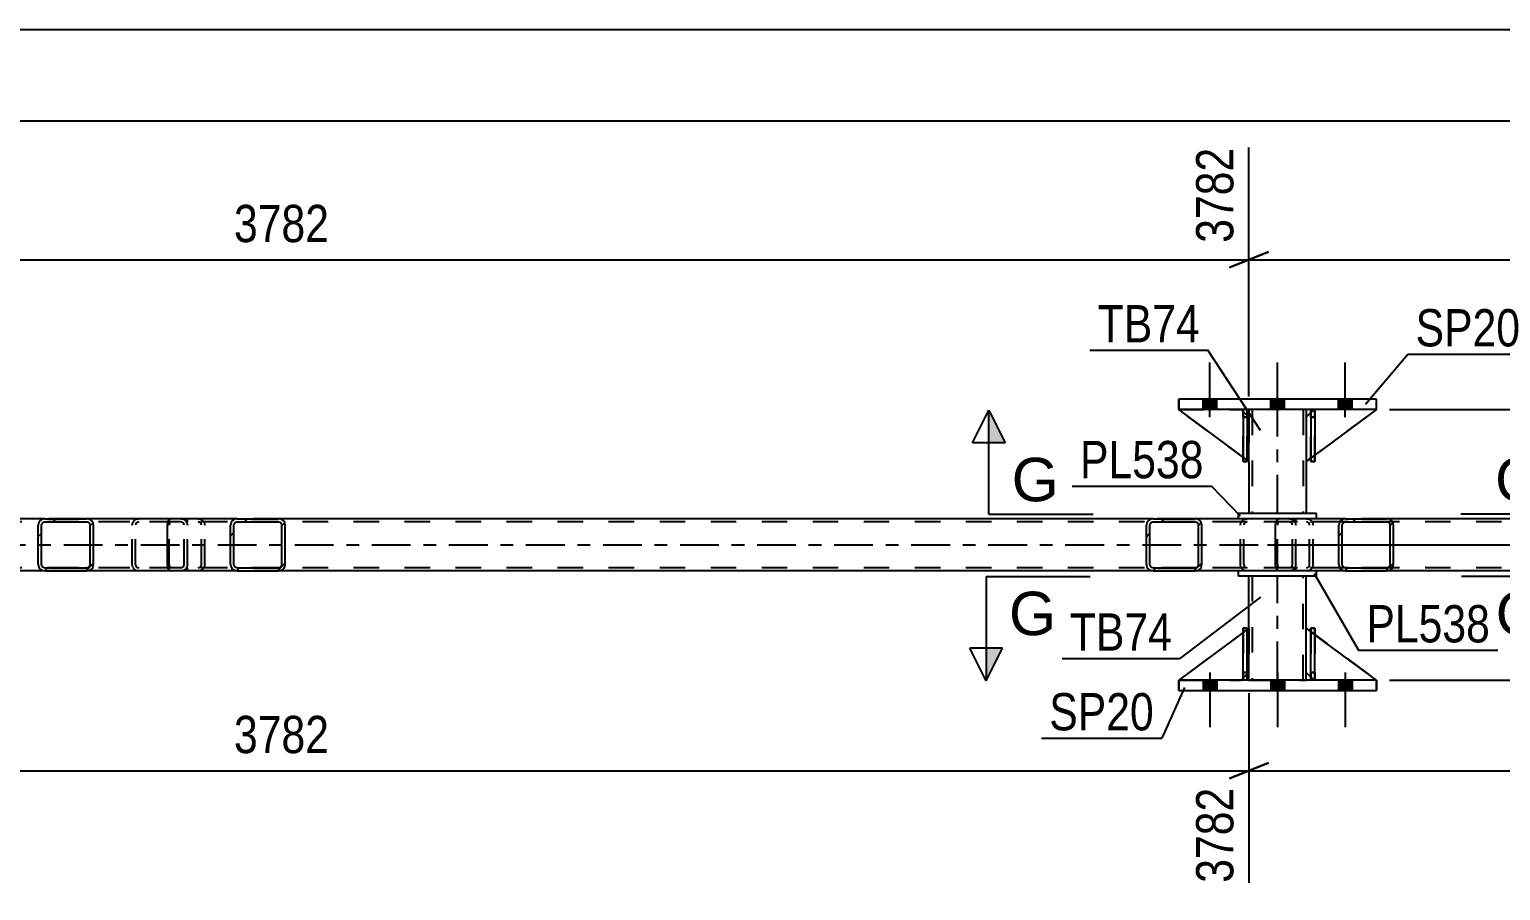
# Model space of a CAD drawing. Header units: millimetres. Extents: x 0 to 841, y 0 to 594.
# Drawn here: x 153.1 to 266.1, y 195.4 to 261.6 of the extents above; entities that cross this region are included whole.
import ezdxf

# ---------------------------------------------------------------- set-up
doc = ezdxf.new("R2010")
doc.units = ezdxf.units.MM
doc.linetypes.add('DXK_LINE_DOT2', pattern=[3.9198, 1.9599, -1.9599])
doc.linetypes.add('DXK_LINE_DOT3', pattern=[5.9187, 2.979, -0.9799, 0.9799, -0.9799])
doc.styles.add('Arial', font='ARIAL.TTF', dxfattribs={"height": 0.2})
doc.styles.add('Arial Narrow', font='ARIALN.TTF', dxfattribs={"height": 0.2})

# ---------------------------------------------------------------- blocks, each defined once
blk = doc.blocks.new('Part-103655156-5559 - 5439')
at = {"color": 2, "linetype": 'Continuous'}
for p, q in [((246.74, 232.39), (246.74, 231.79)), ((251.14, 232.39), (251.14, 231.79)), ((246.74, 228.39), (246.74, 224.39)), ((251.14, 228.39), (251.14, 224.39))]:
    blk.add_line(p, q, dxfattribs=at)
at = {"color": 7, "linetype": 'DXK_LINE_DOT2'}
for p, q in [((251.14, 232.39), (246.74, 232.39)), ((246.74, 231.79), (246.74, 228.39)), ((246.98, 232.39), (246.98, 224.39)), ((250.9, 232.39), (250.9, 224.39)), ((251.14, 231.79), (251.14, 228.39)), ((251.14, 224.39), (246.74, 224.39))]:
    blk.add_line(p, q, dxfattribs=at)
at = {"color": 7, "linetype": 'DXK_LINE_DOT3'}
blk.add_line((248.94, 224.39), (248.94, 232.39), dxfattribs=at)
blk = doc.blocks.new('Part-103655156-5495 - 5439')
at = {"color": 7, "linetype": 'DXK_LINE_DOT2'}
for p, q in [((251.14, 212.19), (251.14, 215.59)), ((251.14, 215.59), (256.54, 211.59)), ((251.74, 211.59), (251.14, 212.19)), ((256.54, 211.59), (251.74, 211.59))]:
    blk.add_line(p, q, dxfattribs=at)
blk = doc.blocks.new('Part-103655156-5492 - 5439')
at = {"color": 7, "linetype": 'DXK_LINE_DOT2'}
for p, q in [((246.74, 215.59), (241.34, 211.59)), ((246.74, 212.19), (246.74, 215.59)), ((246.74, 215.59), (246.74, 212.19)), ((241.34, 211.59), (246.14, 211.59)), ((246.14, 211.59), (246.74, 212.19)), ((246.74, 212.19), (246.14, 211.59)), ((246.74, 212.19), (246.74, 212.19))]:
    blk.add_line(p, q, dxfattribs=at)
blk = doc.blocks.new('Part-103655156-5493 - 5439')
at = {"color": 2, "linetype": 'Continuous'}
for p, q in [((246.29, 215.26), (241.34, 211.59)), ((246.74, 215.59), (246.61, 215.5)), ((246.74, 212.19), (246.74, 215.59)), ((246.29, 211.75), (246.14, 211.59)), ((246.74, 212.19), (246.61, 212.07)), ((246.74, 212.19), (246.74, 212.19))]:
    blk.add_line(p, q, dxfattribs=at)
at = {"color": 7, "linetype": 'DXK_LINE_DOT2'}
for p, q in [((246.61, 215.5), (246.29, 215.26)), ((246.74, 212.19), (246.74, 215.59)), ((241.34, 211.59), (246.14, 211.59)), ((246.74, 212.19), (246.14, 211.59)), ((246.61, 212.07), (246.29, 211.75))]:
    blk.add_line(p, q, dxfattribs=at)
blk = doc.blocks.new('Part-103655156-5494 - 5439')
at = {"color": 7, "linetype": 'DXK_LINE_DOT2'}
for p, q in [((246.29, 231.79), (246.29, 232.39)), ((246.29, 232.39), (246.29, 232.39)), ((246.29, 232.39), (246.29, 228.39)), ((246.61, 232.39), (246.29, 232.39)), ((246.29, 228.39), (246.29, 231.79)), ((246.29, 231.79), (246.61, 231.79)), ((246.61, 231.79), (246.61, 232.39)), ((246.61, 228.39), (246.61, 232.39)), ((246.61, 231.79), (246.61, 228.39)), ((246.29, 228.39), (246.61, 228.39))]:
    blk.add_line(p, q, dxfattribs=at)
blk = doc.blocks.new('Part-103655156-5496 - 5439')
at = {"color": 2, "linetype": 'Continuous'}
for p, q in [((251.14, 212.19), (251.14, 215.59)), ((251.49, 215.33), (251.14, 215.59)), ((256.54, 211.59), (251.81, 215.09)), ((251.49, 211.84), (251.14, 212.19))]:
    blk.add_line(p, q, dxfattribs=at)
at = {"color": 7, "linetype": 'DXK_LINE_DOT2'}
for p, q in [((251.81, 215.09), (251.49, 215.33)), ((251.74, 211.59), (251.49, 211.84)), ((256.54, 211.59), (251.74, 211.59)), ((256.54, 211.59), (256.54, 211.59)), ((256.54, 211.59), (256.54, 211.59))]:
    blk.add_line(p, q, dxfattribs=at)
blk = doc.blocks.new('Part-103655156-5507 - 5439')
at = {"color": 2, "linetype": 'Continuous'}
for p, q in [((251.49, 232.15), (251.14, 231.79)), ((251.14, 231.79), (251.14, 228.39)), ((256.54, 232.39), (251.81, 228.89)), ((251.49, 228.65), (251.14, 228.39))]:
    blk.add_line(p, q, dxfattribs=at)
at = {"color": 7, "linetype": 'DXK_LINE_DOT2'}
for p, q in [((251.74, 232.39), (251.49, 232.15)), ((256.54, 232.39), (251.74, 232.39)), ((251.81, 228.89), (251.49, 228.65))]:
    blk.add_line(p, q, dxfattribs=at)
blk = doc.blocks.new('Part-103655156-5508 - 5439')
at = {"color": 7, "linetype": 'DXK_LINE_DOT2'}
for p, q in [((251.74, 232.39), (251.14, 231.79)), ((251.14, 228.39), (256.54, 232.39)), ((251.14, 231.79), (251.14, 228.39)), ((256.54, 232.39), (251.74, 232.39))]:
    blk.add_line(p, q, dxfattribs=at)
blk = doc.blocks.new('Part-103655156-5509 - 5439')
at = {"color": 2, "linetype": 'Continuous'}
for p, q in [((246.29, 228.72), (241.34, 232.39)), ((246.29, 232.24), (246.14, 232.39)), ((246.74, 231.79), (246.61, 231.92)), ((246.74, 231.79), (246.74, 231.79)), ((246.74, 228.39), (246.74, 231.79)), ((246.61, 228.49), (246.74, 228.39)), ((246.74, 228.39), (246.74, 228.39))]:
    blk.add_line(p, q, dxfattribs=at)
at = {"color": 7, "linetype": 'DXK_LINE_DOT2'}
for p, q in [((246.14, 232.39), (241.34, 232.39)), ((246.14, 232.39), (246.74, 231.79)), ((246.61, 231.92), (246.29, 232.24)), ((246.74, 231.79), (246.74, 228.39)), ((246.61, 228.49), (246.29, 228.72))]:
    blk.add_line(p, q, dxfattribs=at)
blk = doc.blocks.new('Part-103655156-5510 - 5439')
at = {"color": 7, "linetype": 'DXK_LINE_DOT2'}
for p, q in [((246.74, 228.39), (241.34, 232.39)), ((241.34, 232.39), (246.14, 232.39)), ((246.14, 232.39), (246.74, 231.79)), ((246.74, 231.79), (246.14, 232.39)), ((246.74, 231.79), (246.74, 228.39)), ((246.74, 231.79), (246.74, 231.79)), ((246.74, 231.79), (246.74, 228.39))]:
    blk.add_line(p, q, dxfattribs=at)
blk = doc.blocks.new('Part-103655156-5511 - 5439')
at = {"color": 2, "linetype": 'Continuous'}
for p, q in [((251.81, 232.39), (251.49, 232.39)), ((251.49, 232.39), (251.49, 228.39)), ((251.81, 232.39), (251.81, 232.39)), ((251.81, 232.39), (251.81, 228.39)), ((251.81, 228.39), (251.49, 228.39))]:
    blk.add_line(p, q, dxfattribs=at)
at = {"color": 7, "linetype": 'DXK_LINE_DOT2'}
for p, q in [((251.49, 231.79), (251.49, 232.39)), ((251.81, 231.79), (251.49, 231.79)), ((251.49, 231.79), (251.49, 228.39)), ((251.81, 231.79), (251.81, 232.39)), ((251.81, 232.39), (251.81, 232.39)), ((251.81, 228.39), (251.81, 231.79))]:
    blk.add_line(p, q, dxfattribs=at)
blk = doc.blocks.new('Part-103655156-5581 - 5439')
at = {"color": 7, "linetype": 'DXK_LINE_DOT2'}
for p, q in [((251.81, 215.59), (251.49, 215.59)), ((251.49, 212.19), (251.49, 215.59)), ((251.49, 211.59), (251.49, 215.59)), ((251.81, 215.59), (251.81, 212.19)), ((251.81, 211.59), (251.81, 215.59)), ((251.81, 212.19), (251.49, 212.19)), ((251.49, 211.59), (251.49, 212.19)), ((251.81, 211.59), (251.49, 211.59)), ((251.81, 212.19), (251.81, 211.59)), ((251.81, 211.59), (251.81, 211.59))]:
    blk.add_line(p, q, dxfattribs=at)
blk = doc.blocks.new('Part-103655156-5522 - 5439')
at = {"color": 2, "linetype": 'Continuous'}
for p, q in [((245.94, 219.59), (245.94, 219.99)), ((251.94, 219.59), (245.94, 219.59)), ((251.94, 219.59), (251.94, 219.99))]:
    blk.add_line(p, q, dxfattribs=at)
at = {"color": 7, "linetype": 'DXK_LINE_DOT2'}
blk.add_line((251.94, 219.99), (245.94, 219.99), dxfattribs=at)
blk = doc.blocks.new('Part-103655156-5524 - 5439')
at = {"color": 7, "linetype": 'DXK_LINE_DOT2'}
for p, q in [((246.61, 215.59), (246.29, 215.59)), ((246.29, 212.19), (246.29, 215.59)), ((246.29, 211.59), (246.29, 215.59)), ((246.61, 215.59), (246.61, 212.19)), ((246.61, 211.59), (246.61, 215.59)), ((246.61, 212.19), (246.29, 212.19)), ((246.29, 211.59), (246.29, 212.19)), ((246.61, 211.59), (246.29, 211.59)), ((246.61, 212.19), (246.61, 211.59)), ((246.61, 211.59), (246.61, 211.59))]:
    blk.add_line(p, q, dxfattribs=at)
blk = doc.blocks.new('Part-103655156-5526 - 5439')
at = {"color": 2, "linetype": 'Continuous'}
for p, q in [((246.29, 211.59), (246.29, 215.59)), ((246.29, 215.59), (246.61, 215.59)), ((246.61, 211.59), (246.61, 215.59)), ((246.29, 211.59), (246.29, 211.59)), ((246.61, 211.59), (246.29, 211.59))]:
    blk.add_line(p, q, dxfattribs=at)
at = {"color": 7, "linetype": 'DXK_LINE_DOT2'}
for p, q in [((246.29, 215.59), (246.29, 212.19)), ((246.61, 212.19), (246.61, 215.59)), ((246.29, 212.19), (246.29, 211.59)), ((246.29, 212.19), (246.61, 212.19)), ((246.61, 211.59), (246.61, 212.19)), ((246.61, 211.59), (246.61, 211.59))]:
    blk.add_line(p, q, dxfattribs=at)
blk = doc.blocks.new('Part-103655156-5529 - 5439')
at = {"color": 7, "linetype": 'DXK_LINE_DOT2'}
for p, q in [((251.49, 231.79), (251.49, 232.39)), ((251.49, 232.39), (251.49, 232.39)), ((251.49, 232.39), (251.49, 228.39)), ((251.81, 232.39), (251.49, 232.39)), ((251.49, 228.39), (251.49, 231.79)), ((251.49, 231.79), (251.81, 231.79)), ((251.81, 231.79), (251.81, 232.39)), ((251.81, 228.39), (251.81, 232.39)), ((251.81, 231.79), (251.81, 228.39)), ((251.49, 228.39), (251.81, 228.39))]:
    blk.add_line(p, q, dxfattribs=at)
blk = doc.blocks.new('Part-103655156-5535 - 5439')
at = {"color": 2, "linetype": 'Continuous'}
for p, q in [((241.34, 210.79), (241.34, 211.59)), ((256.54, 211.59), (241.34, 211.59)), ((256.54, 210.79), (256.54, 211.59)), ((241.34, 210.79), (256.54, 210.79))]:
    blk.add_line(p, q, dxfattribs=at)
at = {"color": 7, "linetype": 'DXK_LINE_DOT2'}
for p, q in [((241.34, 211.59), (241.34, 210.79)), ((256.54, 211.59), (256.54, 210.79))]:
    blk.add_line(p, q, dxfattribs=at)
blk = doc.blocks.new('Part-103655156-5540 - 5439')
at = {"color": 2, "linetype": 'Continuous'}
for p, q in [((256.54, 233.19), (241.34, 233.19)), ((241.34, 232.39), (241.34, 233.19)), ((256.54, 232.39), (256.54, 233.19)), ((256.54, 232.39), (241.34, 232.39))]:
    blk.add_line(p, q, dxfattribs=at)
at = {"color": 7, "linetype": 'DXK_LINE_DOT2'}
for p, q in [((241.34, 233.19), (241.34, 232.39)), ((256.54, 232.39), (256.54, 233.19))]:
    blk.add_line(p, q, dxfattribs=at)
blk = doc.blocks.new('Part-103655156-5545 - 5439')
at = {"color": 2, "linetype": 'Continuous'}
for p, q in [((246.74, 215.59), (246.74, 219.59)), ((251.14, 215.59), (251.14, 219.59)), ((246.74, 211.59), (246.74, 212.19)), ((251.14, 211.59), (251.14, 212.19))]:
    blk.add_line(p, q, dxfattribs=at)
at = {"color": 7, "linetype": 'DXK_LINE_DOT2'}
for p, q in [((251.14, 219.59), (246.74, 219.59)), ((246.98, 219.59), (246.98, 211.59)), ((250.9, 211.59), (250.9, 219.59)), ((246.74, 212.19), (246.74, 215.59)), ((251.14, 212.19), (251.14, 215.59)), ((246.74, 211.59), (251.14, 211.59))]:
    blk.add_line(p, q, dxfattribs=at)
at = {"color": 7, "linetype": 'DXK_LINE_DOT3'}
blk.add_line((248.94, 211.59), (248.94, 219.59), dxfattribs=at)
blk = doc.blocks.new('Part-103655156-5546 - 5439')
at = {"linetype": 'Continuous'}
h = blk.add_hatch(dxfattribs=at)
h.set_pattern_fill('', scale=0.7, style=0, pattern_type=0)
h.set_pattern_definition([(45, (172.6663, 223.6958), (-1.57154, 1.57154), [])])
h.paths.add_polyline_path([(172.7, 223.51), (172.67, 223.7), (172.56, 223.85), (172.39, 223.96), (172.2, 223.99), (169.02, 223.99), (168.83, 223.96), (168.66, 223.85), (168.55, 223.7), (168.51, 223.51), (168.51, 220.47), (168.55, 220.29), (168.66, 220.13), (168.83, 220.03), (169.02, 219.99), (172.2, 219.99), (172.39, 220.03), (172.56, 220.13), (172.67, 220.29), (172.7, 220.47)])
h.paths.add_polyline_path([(172.43, 220.38), (172.38, 220.3), (172.3, 220.25), (172.2, 220.23), (169.02, 220.23), (168.92, 220.25), (168.84, 220.3), (168.79, 220.38), (168.77, 220.47), (168.77, 223.51), (168.79, 223.6), (168.84, 223.68), (168.92, 223.73), (169.02, 223.75), (172.2, 223.75), (172.3, 223.73), (172.38, 223.68), (172.43, 223.6), (172.45, 223.51), (172.45, 220.47)])
at = {"color": 2, "linetype": 'Continuous'}
for p, q in [((163.68, 223.7), (163.74, 223.85)), ((163.74, 223.85), (163.82, 223.96)), ((163.82, 223.96), (163.93, 223.99)), ((169.02, 223.99), (163.93, 223.99)), ((169.02, 223.99), (168.83, 223.96)), ((169.02, 223.99), (172.2, 223.99)), ((172.39, 223.96), (172.2, 223.99)), ((163.66, 223.51), (163.68, 223.7)), ((163.66, 220.47), (163.66, 223.51)), ((168.55, 223.7), (168.51, 223.51)), ((168.51, 220.47), (168.51, 223.51)), ((168.77, 223.51), (168.79, 223.6)), ((168.77, 220.47), (168.77, 223.51)), ((168.79, 223.6), (168.84, 223.68)), ((168.84, 223.68), (168.92, 223.73)), ((168.92, 223.73), (169.02, 223.75)), ((169.02, 223.75), (172.2, 223.75)), ((172.2, 223.75), (172.3, 223.73)), ((172.3, 223.73), (172.38, 223.68)), ((172.38, 223.68), (172.43, 223.6)), ((172.43, 223.6), (172.45, 223.51)), ((172.45, 220.47), (172.45, 223.51)), ((172.7, 223.51), (172.67, 223.7)), ((172.7, 220.47), (172.7, 223.51)), ((163.68, 220.29), (163.66, 220.47)), ((168.51, 220.47), (168.55, 220.29)), ((168.79, 220.38), (168.77, 220.47)), ((168.84, 220.3), (168.79, 220.38)), ((172.43, 220.38), (172.38, 220.3)), ((172.45, 220.47), (172.43, 220.38)), ((172.67, 220.29), (172.7, 220.47)), ((163.74, 220.13), (163.68, 220.29)), ((163.82, 220.03), (163.74, 220.13)), ((163.93, 219.99), (163.82, 220.03)), ((169.02, 219.99), (163.93, 219.99)), ((168.83, 220.03), (169.02, 219.99)), ((168.92, 220.25), (168.84, 220.3)), ((169.02, 220.23), (168.92, 220.25)), ((169.02, 220.23), (172.2, 220.23)), ((169.02, 219.99), (172.2, 219.99)), ((172.3, 220.25), (172.2, 220.23)), ((172.2, 219.99), (172.39, 220.03)), ((172.38, 220.3), (172.3, 220.25))]:
    blk.add_line(p, q, dxfattribs=at)
at = {"color": 7, "linetype": 'DXK_LINE_DOT2'}
for p, q in [((165.2, 223.75), (165.2, 223.99)), ((166.02, 223.99), (166.21, 223.96)), ((172.2, 223.99), (169.02, 223.99)), ((163.8, 223.6), (163.79, 223.51)), ((163.79, 220.47), (163.79, 223.51)), ((163.83, 223.68), (163.8, 223.6)), ((163.88, 223.73), (163.83, 223.68)), ((163.93, 223.75), (163.88, 223.73)), ((172.2, 223.75), (163.93, 223.75)), ((166.11, 223.73), (166.02, 223.75)), ((166.2, 223.68), (166.11, 223.73)), ((166.25, 223.6), (166.2, 223.68)), ((166.27, 223.51), (166.25, 223.6)), ((166.27, 220.47), (166.27, 223.51)), ((166.48, 223.7), (166.52, 223.51)), ((166.52, 220.47), (166.52, 223.51)), ((163.79, 220.47), (163.8, 220.38)), ((163.8, 220.38), (163.83, 220.3)), ((166.2, 220.3), (166.25, 220.38)), ((166.25, 220.38), (166.27, 220.47)), ((166.52, 220.47), (166.48, 220.29)), ((163.83, 220.3), (163.88, 220.25)), ((163.88, 220.25), (163.93, 220.23)), ((172.2, 220.23), (163.93, 220.23)), ((165.2, 219.99), (165.2, 220.23)), ((166.02, 220.23), (166.11, 220.25)), ((166.21, 220.03), (166.02, 219.99)), ((166.11, 220.25), (166.2, 220.3)), ((172.2, 219.99), (169.02, 219.99))]:
    blk.add_line(p, q, dxfattribs=at)
for centre, start, end in [((166.03, 223.5), 23.8494, 68.8059), ((166.03, 220.49), 291.1941, 336.1506)]:
    blk.add_arc(centre, 0.492, start, end, dxfattribs=at)
at = {"color": 2, "linetype": 'Continuous'}
for centre, start, end in [((169, 223.5), 111.1941, 156.1506), ((172.22, 223.5), 23.8494, 68.8059), ((169, 220.49), 203.8494, 248.8059), ((172.22, 220.49), 291.1941, 336.1506)]:
    blk.add_arc(centre, 0.492, start, end, dxfattribs=at)
blk = doc.blocks.new('Part-103655156-5547 - 5439')
at = {"linetype": 'Continuous'}
h = blk.add_hatch(dxfattribs=at)
h.set_pattern_fill('', scale=0.7, style=0, pattern_type=0)
h.set_pattern_definition([(45, (157.9441, 223.6958), (-1.57154, 1.57154), [])])
h.paths.add_polyline_path([(157.98, 223.51), (157.94, 223.7), (157.83, 223.85), (157.67, 223.96), (157.47, 223.99), (154.24, 223.99), (154.04, 223.96), (153.88, 223.85), (153.77, 223.7), (153.73, 223.51), (153.73, 220.47), (153.77, 220.29), (153.88, 220.13), (154.04, 220.03), (154.24, 219.99), (157.47, 219.99), (157.67, 220.03), (157.83, 220.13), (157.94, 220.29), (157.98, 220.47)])
h.paths.add_polyline_path([(157.71, 220.38), (157.65, 220.3), (157.57, 220.25), (157.47, 220.23), (154.24, 220.23), (154.14, 220.25), (154.06, 220.3), (154, 220.38), (153.98, 220.47), (153.98, 223.51), (154, 223.6), (154.06, 223.68), (154.14, 223.73), (154.24, 223.75), (157.47, 223.75), (157.57, 223.73), (157.65, 223.68), (157.71, 223.6), (157.73, 223.51), (157.73, 220.47)])
at = {"color": 2, "linetype": 'Continuous'}
for p, q in [((154.24, 223.99), (154.04, 223.96)), ((154.24, 223.99), (157.47, 223.99)), ((163.93, 223.99), (157.47, 223.99)), ((157.67, 223.96), (157.47, 223.99)), ((153.77, 223.7), (153.73, 223.51)), ((153.73, 220.47), (153.73, 223.51)), ((153.98, 223.51), (154, 223.6)), ((153.98, 220.47), (153.98, 223.51)), ((154, 223.6), (154.06, 223.68)), ((154.06, 223.68), (154.14, 223.73)), ((154.14, 223.73), (154.24, 223.75)), ((154.24, 223.75), (157.47, 223.75)), ((157.47, 223.75), (157.57, 223.73)), ((157.57, 223.73), (157.65, 223.68)), ((157.65, 223.68), (157.71, 223.6)), ((157.71, 223.6), (157.73, 223.51)), ((157.73, 220.47), (157.73, 223.51)), ((157.98, 223.51), (157.94, 223.7)), ((157.98, 220.47), (157.98, 223.51)), ((153.73, 220.47), (153.77, 220.29)), ((154, 220.38), (153.98, 220.47)), ((154.06, 220.3), (154, 220.38)), ((157.71, 220.38), (157.65, 220.3)), ((157.73, 220.47), (157.71, 220.38)), ((157.94, 220.29), (157.98, 220.47)), ((154.04, 220.03), (154.24, 219.99)), ((154.14, 220.25), (154.06, 220.3)), ((154.24, 220.23), (154.14, 220.25)), ((154.24, 220.23), (157.47, 220.23)), ((154.24, 219.99), (157.47, 219.99)), ((157.57, 220.25), (157.47, 220.23)), ((157.47, 219.99), (157.67, 220.03)), ((163.93, 219.99), (157.47, 219.99)), ((157.65, 220.3), (157.57, 220.25))]:
    blk.add_line(p, q, dxfattribs=at)
at = {"color": 7, "linetype": 'DXK_LINE_DOT2'}
for p, q in [((157.47, 223.99), (154.24, 223.99)), ((161.26, 223.96), (161.46, 223.99)), ((164.69, 223.99), (163.93, 223.99)), ((164.69, 223.99), (164.89, 223.96)), ((164.69, 223.75), (154.24, 223.75)), ((160.95, 223.51), (160.99, 223.7)), ((160.95, 220.47), (160.95, 223.51)), ((161.22, 223.6), (161.2, 223.51)), ((161.2, 220.47), (161.2, 223.51)), ((161.28, 223.68), (161.22, 223.6)), ((161.36, 223.73), (161.28, 223.68)), ((161.46, 223.75), (161.36, 223.73)), ((164.79, 223.73), (164.69, 223.75)), ((164.87, 223.68), (164.79, 223.73)), ((164.93, 223.6), (164.87, 223.68)), ((164.95, 223.51), (164.93, 223.6)), ((164.95, 220.47), (164.95, 223.51)), ((165.16, 223.7), (165.2, 223.51)), ((165.2, 220.47), (165.2, 223.51)), ((160.99, 220.29), (160.95, 220.47)), ((161.2, 220.47), (161.22, 220.38)), ((161.22, 220.38), (161.28, 220.3)), ((164.87, 220.3), (164.93, 220.38)), ((164.93, 220.38), (164.95, 220.47)), ((165.2, 220.47), (165.16, 220.29)), ((164.69, 220.23), (154.24, 220.23)), ((157.47, 219.99), (154.24, 219.99)), ((161.46, 219.99), (161.26, 220.03)), ((161.28, 220.3), (161.3, 220.29)), ((161.3, 220.29), (161.36, 220.25)), ((161.36, 220.25), (161.46, 220.23)), ((164.69, 219.99), (163.93, 219.99)), ((164.69, 220.23), (164.79, 220.25)), ((164.89, 220.03), (164.69, 219.99)), ((164.79, 220.25), (164.87, 220.3))]:
    blk.add_line(p, q, dxfattribs=at)
at = {"color": 2, "linetype": 'Continuous'}
for centre, start, end in [((154.22, 223.49), 110.7583, 155.6801), ((157.49, 223.49), 24.3199, 69.2417), ((154.22, 220.49), 204.3199, 249.2417), ((157.49, 220.49), 290.7583, 335.6801)]:
    blk.add_arc(centre, 0.496, start, end, dxfattribs=at)
at = {"color": 7, "linetype": 'DXK_LINE_DOT2'}
for centre, start, end in [((161.44, 223.49), 110.7583, 155.6801), ((164.71, 223.49), 24.3199, 69.2417), ((161.44, 220.49), 204.3199, 249.2417), ((164.71, 220.49), 290.7583, 335.6801)]:
    blk.add_arc(centre, 0.496, start, end, dxfattribs=at)
blk = doc.blocks.new('Part-103655156-5583 - 5439')
at = {"color": 2, "linetype": 'Continuous'}
for p, q in [((251.49, 211.59), (251.49, 215.59)), ((251.49, 215.59), (251.81, 215.59)), ((251.81, 211.59), (251.81, 215.59)), ((251.49, 211.59), (251.49, 211.59)), ((251.81, 211.59), (251.49, 211.59))]:
    blk.add_line(p, q, dxfattribs=at)
at = {"color": 7, "linetype": 'DXK_LINE_DOT2'}
for p, q in [((251.49, 215.59), (251.49, 212.19)), ((251.81, 212.19), (251.81, 215.59)), ((251.49, 212.19), (251.49, 211.59)), ((251.49, 212.19), (251.81, 212.19)), ((251.81, 211.59), (251.81, 212.19)), ((251.81, 211.59), (251.81, 211.59))]:
    blk.add_line(p, q, dxfattribs=at)
blk = doc.blocks.new('Part-103655156-5602 - 5439')
at = {"linetype": 'Continuous'}
h = blk.add_hatch(dxfattribs=at)
h.set_pattern_fill('', scale=0.7, style=0, pattern_type=0)
h.set_pattern_definition([(45, (257.8006, 223.6958), (-1.57154, 1.57154), [])])
h.paths.add_polyline_path([(257.84, 223.51), (257.8, 223.7), (257.69, 223.85), (257.53, 223.96), (257.34, 223.99), (254.15, 223.99), (253.96, 223.96), (253.8, 223.85), (253.69, 223.7), (253.65, 223.51), (253.65, 220.47), (253.69, 220.29), (253.8, 220.13), (253.96, 220.03), (254.15, 219.99), (257.34, 219.99), (257.53, 220.03), (257.69, 220.13), (257.8, 220.29), (257.84, 220.47)])
h.paths.add_polyline_path([(257.57, 220.38), (257.51, 220.3), (257.43, 220.25), (257.34, 220.23), (254.15, 220.23), (254.06, 220.25), (253.97, 220.3), (253.92, 220.38), (253.9, 220.47), (253.9, 223.51), (253.92, 223.6), (253.97, 223.68), (254.06, 223.73), (254.15, 223.75), (257.34, 223.75), (257.43, 223.73), (257.51, 223.68), (257.57, 223.6), (257.59, 223.51), (257.59, 220.47)])
at = {"color": 2, "linetype": 'Continuous'}
for p, q in [((248.81, 223.7), (248.87, 223.85)), ((248.87, 223.85), (248.96, 223.96)), ((248.96, 223.96), (249.06, 223.99)), ((254.15, 223.99), (249.06, 223.99)), ((254.15, 223.99), (253.96, 223.96)), ((254.15, 223.99), (257.34, 223.99)), ((257.53, 223.96), (257.34, 223.99)), ((248.79, 223.51), (248.81, 223.7)), ((248.79, 220.47), (248.79, 223.51)), ((253.69, 223.7), (253.65, 223.51)), ((253.65, 220.47), (253.65, 223.51)), ((253.9, 223.51), (253.92, 223.6)), ((253.9, 220.47), (253.9, 223.51)), ((253.92, 223.6), (253.97, 223.68)), ((253.97, 223.68), (254.06, 223.73)), ((254.06, 223.73), (254.15, 223.75)), ((254.15, 223.75), (257.34, 223.75)), ((257.34, 223.75), (257.43, 223.73)), ((257.43, 223.73), (257.51, 223.68)), ((257.51, 223.68), (257.57, 223.6)), ((257.57, 223.6), (257.59, 223.51)), ((257.59, 220.47), (257.59, 223.51)), ((257.84, 223.51), (257.8, 223.7)), ((257.84, 220.47), (257.84, 223.51)), ((248.81, 220.29), (248.79, 220.47)), ((253.65, 220.47), (253.69, 220.29)), ((253.92, 220.38), (253.9, 220.47)), ((253.97, 220.3), (253.92, 220.38)), ((257.57, 220.38), (257.51, 220.3)), ((257.59, 220.47), (257.57, 220.38)), ((257.8, 220.29), (257.84, 220.47)), ((248.87, 220.13), (248.81, 220.29)), ((248.96, 220.03), (248.87, 220.13)), ((249.06, 219.99), (248.96, 220.03)), ((254.15, 219.99), (249.06, 219.99)), ((253.96, 220.03), (254.15, 219.99)), ((254.06, 220.25), (253.97, 220.3)), ((254.15, 220.23), (254.06, 220.25)), ((254.15, 220.23), (257.34, 220.23)), ((254.15, 219.99), (257.34, 219.99)), ((257.43, 220.25), (257.34, 220.23)), ((257.34, 219.99), (257.53, 220.03)), ((257.51, 220.3), (257.43, 220.25))]:
    blk.add_line(p, q, dxfattribs=at)
at = {"color": 7, "linetype": 'DXK_LINE_DOT2'}
for p, q in [((250.34, 223.75), (250.34, 223.99)), ((251.15, 223.99), (251.34, 223.96)), ((257.34, 223.99), (254.15, 223.99)), ((248.94, 223.6), (248.93, 223.51)), ((248.93, 220.47), (248.93, 223.51)), ((248.97, 223.68), (248.94, 223.6)), ((249.01, 223.73), (248.97, 223.68)), ((249.06, 223.75), (249.01, 223.73)), ((257.34, 223.75), (249.06, 223.75)), ((251.25, 223.73), (251.15, 223.75)), ((251.33, 223.68), (251.25, 223.73)), ((251.38, 223.6), (251.33, 223.68)), ((251.4, 223.51), (251.38, 223.6)), ((251.4, 220.47), (251.4, 223.51)), ((251.62, 223.7), (251.66, 223.51)), ((251.66, 220.47), (251.66, 223.51)), ((248.93, 220.47), (248.94, 220.38)), ((248.94, 220.38), (248.97, 220.3)), ((251.33, 220.3), (251.38, 220.38)), ((251.38, 220.38), (251.4, 220.47)), ((251.66, 220.47), (251.62, 220.29)), ((248.97, 220.3), (249.01, 220.25)), ((249.01, 220.25), (249.06, 220.23)), ((257.34, 220.23), (249.06, 220.23)), ((250.34, 219.99), (250.34, 220.23)), ((251.15, 220.23), (251.25, 220.25)), ((251.34, 220.03), (251.15, 219.99)), ((251.25, 220.25), (251.33, 220.3)), ((257.34, 219.99), (254.15, 219.99))]:
    blk.add_line(p, q, dxfattribs=at)
for centre, start, end in [((251.17, 223.5), 23.8494, 68.8059), ((251.17, 220.49), 291.1941, 336.1506)]:
    blk.add_arc(centre, 0.492, start, end, dxfattribs=at)
at = {"color": 2, "linetype": 'Continuous'}
for centre, start, end in [((254.14, 223.5), 111.1941, 156.1506), ((257.35, 223.5), 23.8494, 68.8059), ((254.14, 220.49), 203.8494, 248.8059), ((257.35, 220.49), 291.1941, 336.1506)]:
    blk.add_arc(centre, 0.492, start, end, dxfattribs=at)
blk = doc.blocks.new('Part-103655156-5603 - 5439')
at = {"linetype": 'Continuous'}
h = blk.add_hatch(dxfattribs=at)
h.set_pattern_fill('', scale=0.7, style=0, pattern_type=0)
h.set_pattern_definition([(45, (243.0783, 223.6958), (-1.57154, 1.57154), [])])
h.paths.add_polyline_path([(243.12, 223.51), (243.08, 223.7), (242.97, 223.85), (242.8, 223.96), (242.61, 223.99), (239.37, 223.99), (239.18, 223.96), (239.01, 223.85), (238.9, 223.7), (238.86, 223.51), (238.86, 220.47), (238.9, 220.29), (239.01, 220.13), (239.18, 220.03), (239.37, 219.99), (242.61, 219.99), (242.8, 220.03), (242.97, 220.13), (243.08, 220.29), (243.12, 220.47)])
h.paths.add_polyline_path([(242.84, 220.38), (242.79, 220.3), (242.7, 220.25), (242.61, 220.23), (239.37, 220.23), (239.27, 220.25), (239.19, 220.3), (239.14, 220.38), (239.12, 220.47), (239.12, 223.51), (239.14, 223.6), (239.19, 223.68), (239.27, 223.73), (239.37, 223.75), (242.61, 223.75), (242.7, 223.73), (242.79, 223.68), (242.84, 223.6), (242.86, 223.51), (242.86, 220.47)])
at = {"color": 2, "linetype": 'Continuous'}
for p, q in [((239.37, 223.99), (239.18, 223.96)), ((239.37, 223.99), (242.61, 223.99)), ((249.06, 223.99), (242.61, 223.99)), ((242.8, 223.96), (242.61, 223.99)), ((238.9, 223.7), (238.86, 223.51)), ((238.86, 220.47), (238.86, 223.51)), ((239.12, 223.51), (239.14, 223.6)), ((239.12, 220.47), (239.12, 223.51)), ((239.14, 223.6), (239.19, 223.68)), ((239.19, 223.68), (239.27, 223.73)), ((239.27, 223.73), (239.37, 223.75)), ((239.37, 223.75), (242.61, 223.75)), ((242.61, 223.75), (242.7, 223.73)), ((242.7, 223.73), (242.79, 223.68)), ((242.79, 223.68), (242.84, 223.6)), ((242.84, 223.6), (242.86, 223.51)), ((242.86, 220.47), (242.86, 223.51)), ((243.12, 223.51), (243.08, 223.7)), ((243.12, 220.47), (243.12, 223.51)), ((238.86, 220.47), (238.9, 220.29)), ((239.14, 220.38), (239.12, 220.47)), ((239.19, 220.3), (239.14, 220.38)), ((242.84, 220.38), (242.79, 220.3)), ((242.86, 220.47), (242.84, 220.38)), ((243.08, 220.29), (243.12, 220.47)), ((239.18, 220.03), (239.37, 219.99)), ((239.27, 220.25), (239.19, 220.3)), ((239.37, 220.23), (239.27, 220.25)), ((239.37, 220.23), (242.61, 220.23)), ((239.37, 219.99), (242.61, 219.99)), ((242.7, 220.25), (242.61, 220.23)), ((242.61, 219.99), (242.8, 220.03)), ((249.06, 219.99), (242.61, 219.99)), ((242.79, 220.3), (242.7, 220.25))]:
    blk.add_line(p, q, dxfattribs=at)
at = {"color": 7, "linetype": 'DXK_LINE_DOT2'}
for p, q in [((242.61, 223.99), (239.37, 223.99)), ((246.4, 223.96), (246.59, 223.99)), ((249.83, 223.99), (249.06, 223.99)), ((249.83, 223.99), (250.02, 223.96)), ((249.83, 223.75), (239.37, 223.75)), ((246.08, 223.51), (246.12, 223.7)), ((246.08, 220.47), (246.08, 223.51)), ((246.36, 223.6), (246.34, 223.51)), ((246.34, 220.47), (246.34, 223.51)), ((246.41, 223.68), (246.36, 223.6)), ((246.49, 223.73), (246.41, 223.68)), ((246.59, 223.75), (246.49, 223.73)), ((249.92, 223.73), (249.83, 223.75)), ((250.01, 223.68), (249.92, 223.73)), ((250.06, 223.6), (250.01, 223.68)), ((250.08, 223.51), (250.06, 223.6)), ((250.08, 220.47), (250.08, 223.51)), ((250.3, 223.7), (250.34, 223.51)), ((250.34, 220.47), (250.34, 223.51)), ((246.12, 220.29), (246.08, 220.47)), ((246.34, 220.47), (246.36, 220.38)), ((246.36, 220.38), (246.41, 220.3)), ((250.01, 220.3), (250.06, 220.38)), ((250.06, 220.38), (250.08, 220.47)), ((250.34, 220.47), (250.3, 220.29)), ((249.83, 220.23), (239.37, 220.23)), ((242.61, 219.99), (239.37, 219.99)), ((246.59, 219.99), (246.4, 220.03)), ((246.41, 220.3), (246.43, 220.29)), ((246.43, 220.29), (246.49, 220.25)), ((246.49, 220.25), (246.59, 220.23)), ((249.83, 219.99), (249.06, 219.99)), ((249.83, 220.23), (249.92, 220.25)), ((250.02, 220.03), (249.83, 219.99)), ((249.92, 220.25), (250.01, 220.3))]:
    blk.add_line(p, q, dxfattribs=at)
at = {"color": 2, "linetype": 'Continuous'}
for centre, start, end in [((239.35, 223.49), 110.7583, 155.6801), ((242.63, 223.49), 24.3199, 69.2417), ((239.35, 220.49), 204.3199, 249.2417), ((242.63, 220.49), 290.7583, 335.6801)]:
    blk.add_arc(centre, 0.496, start, end, dxfattribs=at)
at = {"color": 7, "linetype": 'DXK_LINE_DOT2'}
for centre, start, end in [((246.57, 223.49), 110.7583, 155.6801), ((249.85, 223.49), 24.3199, 69.2417), ((246.57, 220.49), 204.3199, 249.2417), ((249.85, 220.49), 290.7583, 335.6801)]:
    blk.add_arc(centre, 0.496, start, end, dxfattribs=at)
blk = doc.blocks.new('Part-103655156-5609 - 5439')
at = {"color": 2, "linetype": 'Continuous'}
for p, q in [((154.24, 223.99), (108.34, 223.99)), ((239.37, 223.99), (172.2, 223.99)), ((324.51, 223.99), (257.34, 223.99)), ((154.24, 219.99), (108.34, 219.99)), ((239.37, 219.99), (172.2, 219.99)), ((324.51, 219.99), (257.34, 219.99))]:
    blk.add_line(p, q, dxfattribs=at)
at = {"color": 7, "linetype": 'DXK_LINE_DOT2'}
for p, q in [((172.2, 223.99), (154.24, 223.99)), ((257.34, 223.99), (239.37, 223.99)), ((654.21, 223.75), (108.34, 223.75)), ((654.21, 220.23), (108.34, 220.23)), ((165.97, 219.99), (154.24, 219.99)), ((172.2, 219.99), (154.24, 219.99)), ((257.34, 219.99), (239.37, 219.99))]:
    blk.add_line(p, q, dxfattribs=at)
at = {"color": 7, "linetype": 'DXK_LINE_DOT3'}
blk.add_line((108.34, 221.99), (654.21, 221.99), dxfattribs=at)
blk = doc.blocks.new('Bolt-103655156-5667 - 5439')
at = {"linetype": 'Continuous'}
for points in [[(244.26, 211.59), (243.22, 211.59), (243.22, 210.79), (244.26, 210.79)], [(244.26, 211.59), (243.22, 211.59), (243.22, 210.79), (244.26, 210.79)], [(244.26, 211.59), (243.22, 211.59), (243.22, 210.79), (244.26, 210.79)], [(249.46, 211.59), (248.42, 211.59), (248.42, 210.79), (249.46, 210.79)], [(249.46, 211.59), (248.42, 211.59), (248.42, 210.79), (249.46, 210.79)], [(254.66, 211.59), (253.62, 211.59), (253.62, 210.79), (254.66, 210.79)], [(254.66, 211.59), (253.62, 211.59), (253.62, 210.79), (254.66, 210.79)], [(254.66, 211.59), (253.62, 211.59), (253.62, 210.79), (254.66, 210.79)]]:
    blk.add_hatch(color=1, dxfattribs=at).paths.add_polyline_path(points)
at = {"color": 1, "linetype": 'Continuous'}
for p, q in [((243.22, 211.59), (243.22, 210.79)), ((243.22, 211.59), (243.22, 210.79)), ((243.22, 211.59), (243.22, 210.79)), ((243.74, 212.19), (243.74, 207.99)), ((243.74, 212.19), (243.74, 207.99)), ((243.74, 212.19), (243.74, 207.99)), ((244.26, 211.59), (244.26, 210.79)), ((244.26, 211.59), (244.26, 210.79)), ((244.26, 211.59), (244.26, 210.79)), ((248.42, 211.59), (248.42, 210.79)), ((248.42, 211.59), (248.42, 210.79)), ((248.94, 212.19), (248.94, 207.99)), ((248.94, 212.19), (248.94, 207.99)), ((249.46, 211.59), (249.46, 210.79)), ((249.46, 211.59), (249.46, 210.79)), ((253.62, 211.59), (253.62, 210.79)), ((253.62, 211.59), (253.62, 210.79)), ((253.62, 211.59), (253.62, 210.79)), ((254.14, 212.19), (254.14, 207.99)), ((254.14, 212.19), (254.14, 207.99)), ((254.14, 212.19), (254.14, 207.99)), ((254.66, 211.59), (254.66, 210.79)), ((254.66, 211.59), (254.66, 210.79)), ((254.66, 211.59), (254.66, 210.79))]:
    blk.add_line(p, q, dxfattribs=at)
blk = doc.blocks.new('Bolt-103655156-5668 - 5439')
at = {"linetype": 'Continuous'}
for points in [[(243.22, 232.39), (244.26, 232.39), (244.26, 233.19), (243.22, 233.19)], [(243.22, 232.39), (244.26, 232.39), (244.26, 233.19), (243.22, 233.19)], [(243.22, 232.39), (244.26, 232.39), (244.26, 233.19), (243.22, 233.19)], [(248.42, 232.39), (249.46, 232.39), (249.46, 233.19), (248.42, 233.19)], [(248.42, 232.39), (249.46, 232.39), (249.46, 233.19), (248.42, 233.19)], [(253.62, 232.39), (254.66, 232.39), (254.66, 233.19), (253.62, 233.19)], [(253.62, 232.39), (254.66, 232.39), (254.66, 233.19), (253.62, 233.19)], [(253.62, 232.39), (254.66, 232.39), (254.66, 233.19), (253.62, 233.19)]]:
    blk.add_hatch(color=1, dxfattribs=at).paths.add_polyline_path(points)
at = {"color": 1, "linetype": 'Continuous'}
for p, q in [((243.74, 231.79), (243.74, 235.99)), ((243.74, 231.79), (243.74, 235.99)), ((243.74, 231.79), (243.74, 235.99)), ((248.94, 231.79), (248.94, 235.99)), ((248.94, 231.79), (248.94, 235.99)), ((254.14, 231.79), (254.14, 235.99)), ((254.14, 231.79), (254.14, 235.99)), ((254.14, 231.79), (254.14, 235.99)), ((243.22, 232.39), (243.22, 233.19)), ((243.22, 232.39), (243.22, 233.19)), ((243.22, 232.39), (243.22, 233.19)), ((244.26, 232.39), (244.26, 233.19)), ((244.26, 232.39), (244.26, 233.19)), ((244.26, 232.39), (244.26, 233.19)), ((248.42, 232.39), (248.42, 233.19)), ((248.42, 232.39), (248.42, 233.19)), ((249.46, 232.39), (249.46, 233.19)), ((249.46, 232.39), (249.46, 233.19)), ((253.62, 232.39), (253.62, 233.19)), ((253.62, 232.39), (253.62, 233.19)), ((253.62, 232.39), (253.62, 233.19)), ((254.66, 232.39), (254.66, 233.19)), ((254.66, 232.39), (254.66, 233.19)), ((254.66, 232.39), (254.66, 233.19))]:
    blk.add_line(p, q, dxfattribs=at)
blk = doc.blocks.new('Part-103655156-5677 - 5439')
at = {"color": 2, "linetype": 'Continuous'}
for p, q in [((251.94, 224.39), (245.94, 224.39)), ((245.94, 223.99), (245.94, 224.39)), ((251.94, 223.99), (251.94, 224.39))]:
    blk.add_line(p, q, dxfattribs=at)
at = {"color": 7, "linetype": 'DXK_LINE_DOT2'}
blk.add_line((251.94, 223.99), (245.94, 223.99), dxfattribs=at)
blk = doc.blocks.new('Part-103655156-5684 - 5439')
at = {"color": 2, "linetype": 'Continuous'}
for p, q in [((246.61, 232.39), (246.29, 232.39)), ((246.29, 232.39), (246.29, 228.39)), ((246.61, 232.39), (246.61, 232.39)), ((246.61, 232.39), (246.61, 228.39)), ((246.61, 228.39), (246.29, 228.39))]:
    blk.add_line(p, q, dxfattribs=at)
at = {"color": 7, "linetype": 'DXK_LINE_DOT2'}
for p, q in [((246.29, 231.79), (246.29, 232.39)), ((246.61, 231.79), (246.29, 231.79)), ((246.29, 231.79), (246.29, 228.39)), ((246.61, 231.79), (246.61, 232.39)), ((246.61, 232.39), (246.61, 232.39)), ((246.61, 228.39), (246.61, 231.79))]:
    blk.add_line(p, q, dxfattribs=at)
blk = doc.blocks.new('StraightDimension-103655156-5864 - 5439')
at = {"color": 7, "linetype": 'Continuous'}
for p, q in [((286.16, 233.89), (287.36, 230.89)), ((257.54, 232.39), (289.16, 232.39)), ((286.76, 221.99), (286.76, 232.39)), ((287.36, 220.49), (286.16, 223.49)), ((248.16, 221.99), (289.16, 221.99))]:
    blk.add_line(p, q, dxfattribs=at)
at = {"color": 0}
blk.add_wipeout([(286.01, 230.53), (281.81, 230.53), (281.81, 223.85), (286.01, 223.85)], dxfattribs=at)
at = {"color": 3, "style": 'Arial Narrow'}
blk.add_text('260', height=2.863, rotation=90.0002, dxfattribs=at).set_placement((285.41, 224.45))
blk = doc.blocks.new('StraightDimension-103655156-5794 - 5439')
at = {"color": 7, "linetype": 'Continuous'}
for p, q in [((246.74, 233.39), (246.74, 252.52)), ((248.24, 244.5), (245.24, 243.3)), ((246.74, 243.9), (502.14, 243.9))]:
    blk.add_line(p, q, dxfattribs=at)
blk = doc.blocks.new('StraightDimension-103655156-5753 - 5439')
at = {"color": 7, "linetype": 'Continuous'}
blk.add_line((98.12, 254.58), (780.5, 254.58), dxfattribs=at)
blk = doc.blocks.new('StraightDimension-103655156-5774 - 5439')
at = {"color": 7, "linetype": 'Continuous'}
blk.add_line((97.48, 261.59), (781.14, 261.59), dxfattribs=at)
blk = doc.blocks.new('StraightDimension-103655156-5799 - 5439')
at = {"color": 7, "linetype": 'Continuous'}
for p, q in [((246.74, 233.39), (246.74, 252.52)), ((245.24, 243.3), (248.24, 244.5)), ((98.12, 243.9), (246.74, 243.9))]:
    blk.add_line(p, q, dxfattribs=at)
at = {"color": 0}
blk.add_wipeout([(176.69, 244.65), (176.69, 248.85), (168.17, 248.85), (168.17, 244.65)], dxfattribs=at)
at = {"color": 3, "style": 'Arial Narrow'}
blk.add_text('3782', height=2.863, dxfattribs=at).set_placement((168.77, 245.25))
at = {"color": 0, "linetype": 'Continuous'}
blk.add_wipeout([(246.14, 253.12), (241.94, 253.12), (241.94, 244.6), (246.14, 244.6)], dxfattribs=at)
at = {"color": 3, "linetype": 'Continuous', "style": 'Arial Narrow'}
blk.add_text('3782', height=2.863, rotation=90.0002, dxfattribs=at).set_placement((245.54, 245.2))
blk = doc.blocks.new('StraightDimension-103655156-5836 - 5439')
at = {"color": 7, "linetype": 'Continuous'}
for p, q in [((286.16, 223.49), (287.36, 220.49)), ((248.16, 221.99), (289.16, 221.99)), ((286.76, 211.59), (286.76, 221.99)), ((287.36, 210.09), (286.16, 213.09)), ((257.54, 211.59), (289.16, 211.59))]:
    blk.add_line(p, q, dxfattribs=at)
at = {"color": 0}
blk.add_wipeout([(286.01, 220.13), (281.81, 220.13), (281.81, 213.45), (286.01, 213.45)], dxfattribs=at)
at = {"color": 3, "style": 'Arial Narrow'}
blk.add_text('260', height=2.863, rotation=90.0002, dxfattribs=at).set_placement((285.41, 214.05))
blk = doc.blocks.new('StraightDimension-103655156-5893 - 5439')
at = {"color": 7, "linetype": 'Continuous'}
for p, q in [((246.74, 210.59), (246.74, 196.03)), ((98.12, 204.64), (246.74, 204.64)), ((245.24, 204.04), (248.24, 205.24))]:
    blk.add_line(p, q, dxfattribs=at)
at = {"color": 0}
blk.add_wipeout([(176.69, 205.39), (176.69, 209.59), (168.17, 209.59), (168.17, 205.39)], dxfattribs=at)
at = {"color": 3, "style": 'Arial Narrow'}
blk.add_text('3782', height=2.863, dxfattribs=at).set_placement((168.77, 205.99))
at = {"color": 0, "linetype": 'Continuous'}
blk.add_wipeout([(246.14, 203.94), (241.94, 203.94), (241.94, 195.43), (246.14, 195.43)], dxfattribs=at)
at = {"color": 3, "linetype": 'Continuous', "style": 'Arial Narrow'}
blk.add_text('3782', height=2.863, rotation=90.0002, dxfattribs=at).set_placement((245.54, 196.03))
blk = doc.blocks.new('StraightDimension-103655156-5898 - 5439')
at = {"color": 7, "linetype": 'Continuous'}
for p, q in [((246.74, 210.59), (246.74, 196.03)), ((248.24, 205.24), (245.24, 204.04)), ((246.74, 204.64), (502.14, 204.64))]:
    blk.add_line(p, q, dxfattribs=at)
blk = doc.blocks.new('Mark-103655156-5518 - 5439')
at = {"color": 30, "linetype": 'Continuous'}
for p, q in [((251.74, 219.79), (255.16, 213.9)), ((255.16, 213.9), (265.87, 213.9))]:
    blk.add_line(p, q, dxfattribs=at)
at = {"color": 0}
blk.add_wipeout([(265.27, 214.5), (265.27, 217.5), (255.76, 217.5), (255.76, 214.5)], dxfattribs=at)
blk.add_wipeout([(265.27, 214.5), (265.27, 217.5), (255.76, 217.5), (255.76, 214.5)], dxfattribs=at)
at = {"color": 3, "style": 'Arial Narrow'}
blk.add_text('PL538', height=2.863, dxfattribs=at).set_placement((255.76, 214.5))
blk = doc.blocks.new('Mark-103655156-5531 - 5439')
at = {"color": 30, "linetype": 'Continuous'}
for p in [(241.8, 211.04), (230.8, 207.14)]:
    blk.add_line(p, (240.04, 207.14), dxfattribs=at)
at = {"color": 0}
blk.add_wipeout([(239.44, 207.74), (239.44, 210.74), (231.4, 210.74), (231.4, 207.74)], dxfattribs=at)
blk.add_wipeout([(239.44, 207.74), (239.44, 210.74), (231.4, 210.74), (231.4, 207.74)], dxfattribs=at)
at = {"color": 3, "style": 'Arial Narrow'}
blk.add_text('SP20', height=2.863, dxfattribs=at).set_placement((231.4, 207.74))
blk = doc.blocks.new('Mark-103655156-5536 - 5439')
at = {"color": 30, "linetype": 'Continuous'}
for p, q in [((255.68, 232.79), (258.94, 236.64)), ((258.94, 236.64), (268.18, 236.64))]:
    blk.add_line(p, q, dxfattribs=at)
at = {"color": 0}
blk.add_wipeout([(267.58, 237.24), (267.58, 240.24), (259.54, 240.24), (259.54, 237.24)], dxfattribs=at)
blk.add_wipeout([(267.58, 237.24), (267.58, 240.24), (259.54, 240.24), (259.54, 237.24)], dxfattribs=at)
at = {"color": 3, "style": 'Arial Narrow'}
blk.add_text('SP20', height=2.863, dxfattribs=at).set_placement((259.54, 237.24))
blk = doc.blocks.new('Mark-103655156-5541 - 5439')
at = {"color": 30, "linetype": 'Continuous'}
for p in [(247.63, 217.98), (232.38, 213.26)]:
    blk.add_line(p, (241.44, 213.26), dxfattribs=at)
at = {"color": 0}
blk.add_wipeout([(240.84, 213.86), (240.84, 216.86), (232.98, 216.86), (232.98, 213.86)], dxfattribs=at)
blk.add_wipeout([(240.84, 213.86), (240.84, 216.86), (232.98, 216.86), (232.98, 213.86)], dxfattribs=at)
at = {"color": 3, "style": 'Arial Narrow'}
blk.add_text('TB74', height=2.863, dxfattribs=at).set_placement((232.98, 213.86))
blk = doc.blocks.new('Mark-103655156-5555 - 5439')
at = {"color": 30, "linetype": 'Continuous'}
for p in [(234.52, 236.95), (247.63, 230.78)]:
    blk.add_line(p, (243.58, 236.95), dxfattribs=at)
at = {"color": 0}
blk.add_wipeout([(242.98, 237.55), (242.98, 240.55), (235.12, 240.55), (235.12, 237.55)], dxfattribs=at)
blk.add_wipeout([(242.98, 237.55), (242.98, 240.55), (235.12, 240.55), (235.12, 237.55)], dxfattribs=at)
at = {"color": 3, "style": 'Arial Narrow'}
blk.add_text('TB74', height=2.863, dxfattribs=at).set_placement((235.12, 237.55))
blk = doc.blocks.new('Mark-103655156-5673 - 5439')
at = {"color": 30, "linetype": 'Continuous'}
for p in [(233.16, 226.51), (246.1, 224.2)]:
    blk.add_line(p, (243.87, 226.51), dxfattribs=at)
at = {"color": 0}
blk.add_wipeout([(243.27, 227.11), (243.27, 230.11), (233.76, 230.11), (233.76, 227.11)], dxfattribs=at)
blk.add_wipeout([(243.27, 227.11), (243.27, 230.11), (233.76, 230.11), (233.76, 227.11)], dxfattribs=at)
at = {"color": 3, "style": 'Arial Narrow'}
blk.add_text('PL538', height=2.863, dxfattribs=at).set_placement((233.76, 227.11))
blk = doc.blocks.new('SectionMark-103655156-5919 - 5439')
at = {"linetype": 'Continuous'}
for points in [[(228.01, 229.84), (226.76, 229.84), (226.76, 232.34)], [(271.02, 229.84), (269.77, 229.84), (271.02, 232.34)]]:
    blk.add_hatch(color=6, dxfattribs=at).paths.add_polyline_path(points)
at = {"color": 6, "linetype": 'Continuous'}
for p, q in [((225.51, 229.84), (226.76, 232.34)), ((226.76, 224.34), (226.76, 232.34)), ((226.76, 232.34), (228.01, 229.84)), ((271.02, 232.34), (269.77, 229.84)), ((271.02, 224.34), (271.02, 232.34)), ((271.02, 232.34), (272.27, 229.84)), ((228.01, 229.84), (225.51, 229.84)), ((269.77, 229.84), (272.27, 229.84)), ((226.76, 224.34), (234.76, 224.34)), ((271.02, 224.34), (263.02, 224.34))]:
    blk.add_line(p, q, dxfattribs=at)
at = {"color": 0, "linetype": 'Continuous'}
for points in [[(232.14, 225.34), (232.14, 228.84), (228.51, 228.84), (228.51, 225.34)], [(269.27, 225.34), (269.27, 228.84), (265.64, 228.84), (265.64, 225.34)]]:
    blk.add_wipeout(points, dxfattribs=at)
at = {"color": 3, "linetype": 'Continuous', "style": 'Arial'}
for p in [(228.51, 225.34), (265.64, 225.34)]:
    blk.add_text('G', height=3.34, dxfattribs=at).set_placement(p)
blk = doc.blocks.new('SectionMark-103655156-5923 - 5439')
at = {"linetype": 'Continuous'}
for points in [[(226.55, 214.05), (227.8, 214.05), (226.55, 211.55)], [(269.82, 214.05), (271.07, 214.05), (271.07, 211.55)]]:
    blk.add_hatch(color=6, dxfattribs=at).paths.add_polyline_path(points)
at = {"color": 6, "linetype": 'Continuous'}
for p, q in [((226.55, 219.55), (234.55, 219.55)), ((226.55, 219.55), (226.55, 211.55)), ((271.07, 219.55), (263.07, 219.55)), ((271.07, 219.55), (271.07, 211.55)), ((226.55, 211.55), (225.3, 214.05)), ((227.8, 214.05), (225.3, 214.05)), ((226.55, 211.55), (227.8, 214.05)), ((269.82, 214.05), (272.32, 214.05)), ((271.07, 211.55), (269.82, 214.05)), ((272.32, 214.05), (271.07, 211.55))]:
    blk.add_line(p, q, dxfattribs=at)
at = {"color": 0, "linetype": 'Continuous'}
for points in [[(231.93, 215.05), (231.93, 218.55), (228.3, 218.55), (228.3, 215.05)], [(269.32, 215.05), (269.32, 218.55), (265.69, 218.55), (265.69, 215.05)]]:
    blk.add_wipeout(points, dxfattribs=at)
at = {"color": 3, "linetype": 'Continuous', "style": 'Arial'}
for p in [(228.3, 215.05), (265.69, 215.05)]:
    blk.add_text('G', height=3.34, dxfattribs=at).set_placement(p)

msp = doc.modelspace()

# ---------------------------------------------------------------- block references
for name in ['Bolt-103655156-5668 - 5439', 'Part-103655156-5540 - 5439', 'Part-103655156-5509 - 5439', 'Part-103655156-5510 - 5439', 'Part-103655156-5494 - 5439', 'Part-103655156-5684 - 5439', 'Part-103655156-5559 - 5439', 'Part-103655156-5507 - 5439', 'Part-103655156-5508 - 5439', 'Part-103655156-5511 - 5439', 'Part-103655156-5529 - 5439', 'Part-103655156-5609 - 5439', 'Part-103655156-5547 - 5439', 'Part-103655156-5546 - 5439', 'Part-103655156-5603 - 5439', 'Part-103655156-5677 - 5439', 'Part-103655156-5602 - 5439', 'Part-103655156-5522 - 5439', 'Part-103655156-5545 - 5439', 'Part-103655156-5492 - 5439', 'Part-103655156-5493 - 5439', 'Part-103655156-5524 - 5439', 'Part-103655156-5526 - 5439', 'Part-103655156-5495 - 5439', 'Part-103655156-5496 - 5439', 'Part-103655156-5581 - 5439', 'Part-103655156-5583 - 5439', 'Part-103655156-5535 - 5439', 'Bolt-103655156-5667 - 5439']:
    msp.add_blockref(name, (0, 0))

# ---------------------------------------------------------------- next in the draw order: block references
msp.add_blockref('StraightDimension-103655156-5864 - 5439', (0, 0))

# ---------------------------------------------------------------- next in the draw order: block references
for name in ['StraightDimension-103655156-5794 - 5439', 'StraightDimension-103655156-5836 - 5439']:
    msp.add_blockref(name, (0, 0))

# ---------------------------------------------------------------- next in the draw order: block references
for name in ['StraightDimension-103655156-5753 - 5439', 'Mark-103655156-5518 - 5439', 'StraightDimension-103655156-5893 - 5439']:
    msp.add_blockref(name, (0, 0))

# ---------------------------------------------------------------- next in the draw order: block references
for name in ['StraightDimension-103655156-5774 - 5439', 'Mark-103655156-5541 - 5439', 'Mark-103655156-5531 - 5439', 'StraightDimension-103655156-5898 - 5439']:
    msp.add_blockref(name, (0, 0))

# ---------------------------------------------------------------- next in the draw order: block references
for name in ['StraightDimension-103655156-5799 - 5439', 'Mark-103655156-5536 - 5439', 'SectionMark-103655156-5923 - 5439']:
    msp.add_blockref(name, (0, 0))

# ---------------------------------------------------------------- next in the draw order: block references
for name in ['Mark-103655156-5555 - 5439', 'Mark-103655156-5673 - 5439']:
    msp.add_blockref(name, (0, 0))

# ---------------------------------------------------------------- next in the draw order: block references
msp.add_blockref('SectionMark-103655156-5919 - 5439', (0, 0))

doc.saveas('drawing.dxf')
